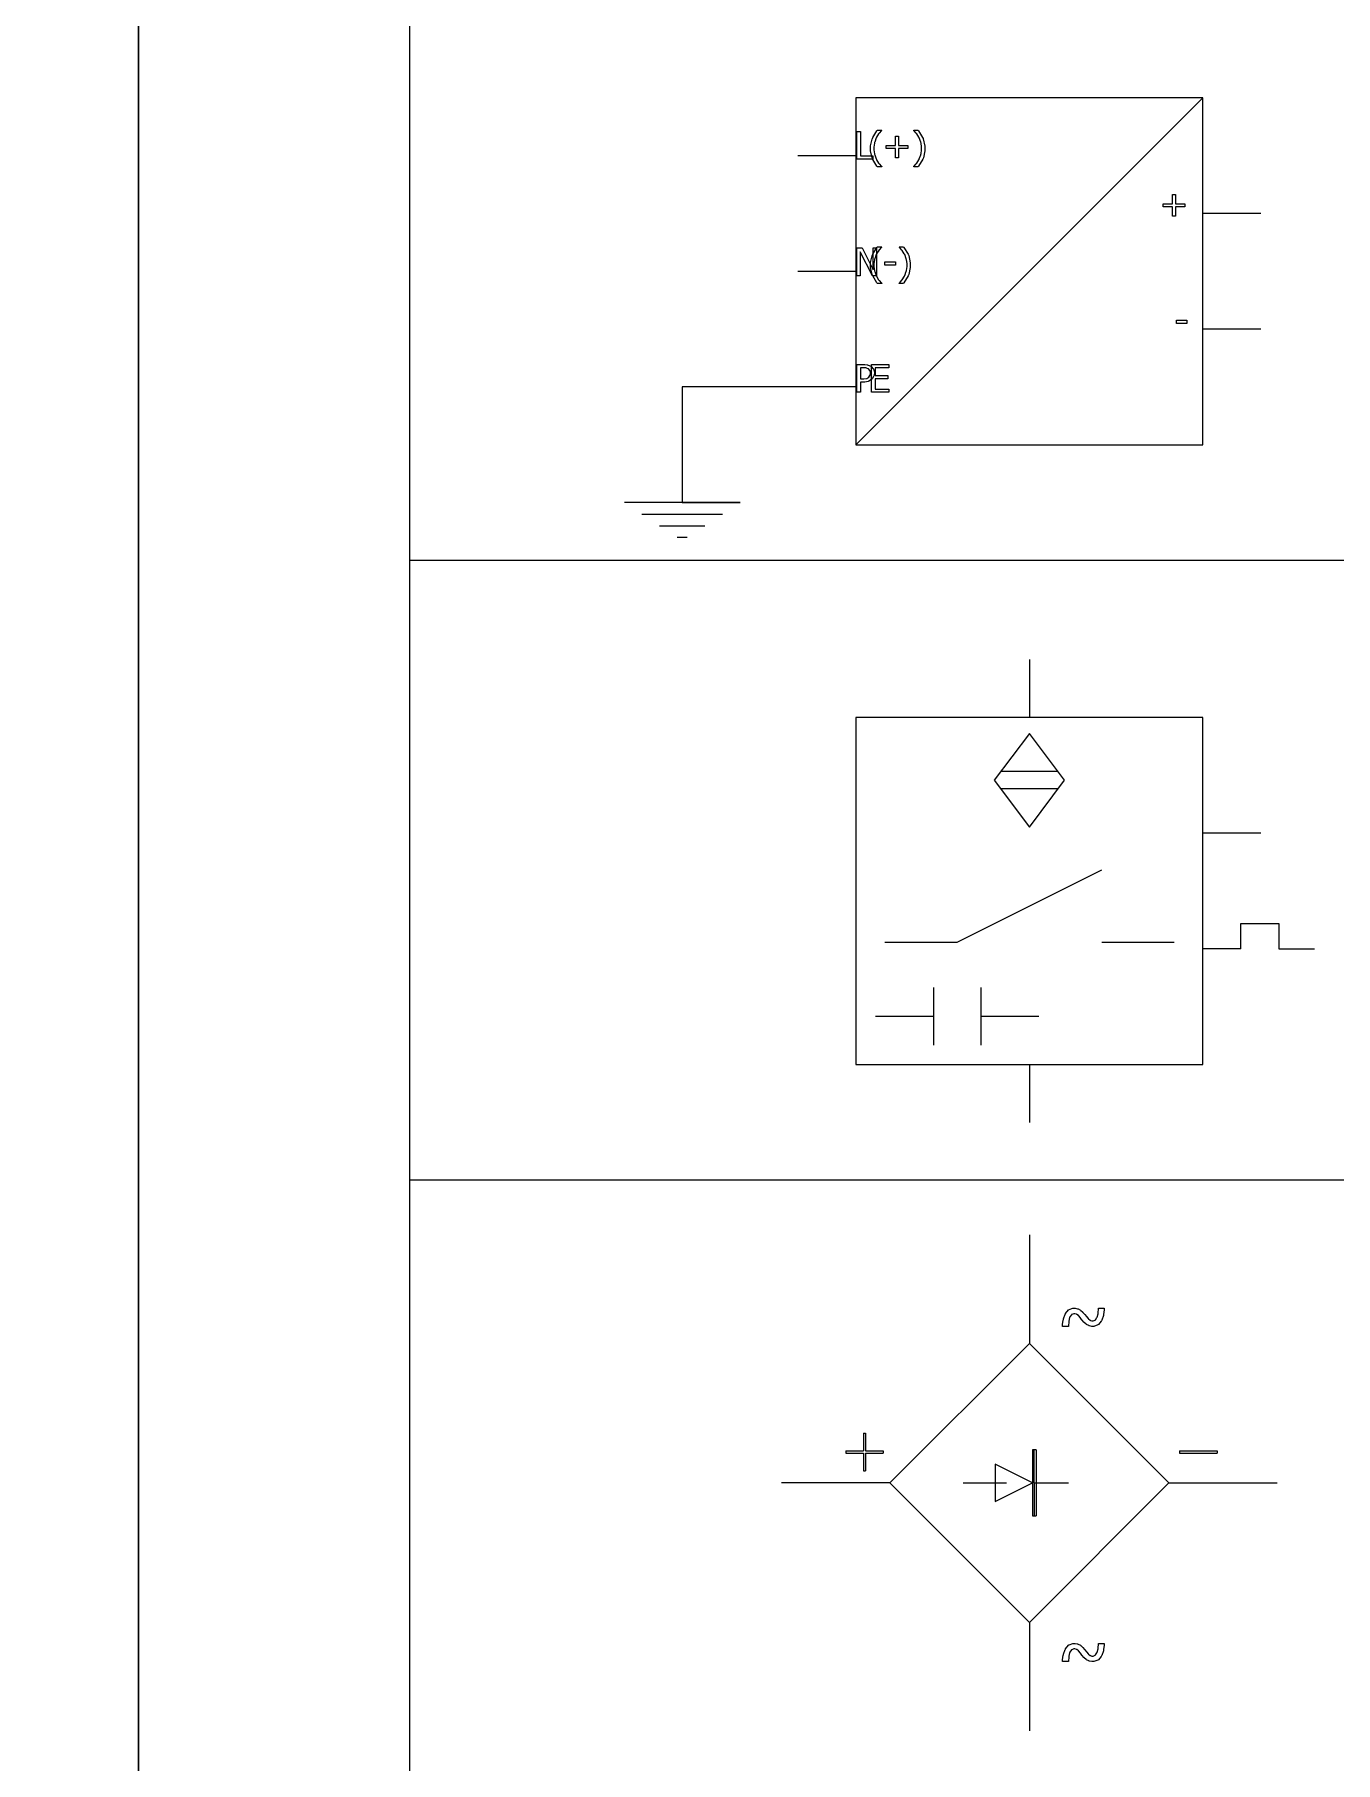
# Model space of a CAD drawing. Header units: millimetres. Extents: x 1974 to 2099, y 1386 to 1555.
# Drawn here: x 2069.255 to 2071.471, y 1473.036 to 1475.98 of the extents above; entities that cross this region are included whole.
import ezdxf

# ---------------------------------------------------------------- set-up
doc = ezdxf.new("R2010")
doc.units = ezdxf.units.MM
for name, color, linetype in [('MARGEM', 1, 'Continuous'), ('TEXTO', 4, 'Continuous'), ('TIMBRE', 7, 'Continuous')]:
    doc.layers.add(name, color=color, linetype=linetype)

msp = doc.modelspace()

# ---------------------------------------------------------------- linework, layer by layer
at = {"layer": 'MARGEM', "color": 7}
for points in [[(2039.7316, 1470.5843), (2069.4316, 1470.5843), (2069.4316, 1491.6093), (2039.7316, 1491.6093)], [(2069.4316, 1470.5843), (2099.1316, 1470.5843), (2099.1316, 1491.6093), (2069.4316, 1491.6093)]]:
    msp.add_lwpolyline(points, close=True, dxfattribs=at)
at = {"layer": 'TEXTO', "color": 0}
for p, q in [((2070.6537, 1475.8727), (2070.6537, 1475.2814)), ((2071.2451, 1475.8727), (2070.6537, 1475.8727)), ((2071.2451, 1475.8727), (2070.6537, 1475.2814)), ((2071.2451, 1475.2814), (2071.2451, 1475.8727)), ((2070.6554, 1475.7681), (2070.6554, 1475.8154)), ((2070.6554, 1475.8154), (2070.6617, 1475.8154)), ((2070.6617, 1475.8154), (2070.6617, 1475.7737)), ((2070.6789, 1475.7906), (2070.6814, 1475.8023)), ((2070.6814, 1475.8023), (2070.682, 1475.8035)), ((2070.682, 1475.8035), (2070.6825, 1475.8048)), ((2070.6825, 1475.8048), (2070.6897, 1475.8164)), ((2070.6884, 1475.8042), (2070.6859, 1475.7969)), ((2070.6888, 1475.8048), (2070.6884, 1475.8042)), ((2070.6891, 1475.8055), (2070.6888, 1475.8048)), ((2070.6926, 1475.8114), (2070.6891, 1475.8055)), ((2070.6897, 1475.8164), (2070.6907, 1475.8175)), ((2070.6907, 1475.8175), (2070.698, 1475.8175)), ((2070.6931, 1475.8119), (2070.6926, 1475.8114)), ((2070.6935, 1475.8124), (2070.6931, 1475.8119)), ((2070.6975, 1475.8168), (2070.6935, 1475.8124)), ((2070.698, 1475.8172), (2070.6975, 1475.8168)), ((2070.698, 1475.8175), (2070.698, 1475.8172)), ((2070.7213, 1475.7913), (2070.7213, 1475.8074)), ((2070.7213, 1475.8074), (2070.7266, 1475.8074)), ((2070.7266, 1475.8074), (2070.7266, 1475.7913)), ((2070.7523, 1475.8172), (2070.7523, 1475.8175)), ((2070.7523, 1475.8175), (2070.7596, 1475.8175)), ((2070.7527, 1475.8169), (2070.7523, 1475.8172)), ((2070.7567, 1475.8124), (2070.7527, 1475.8169)), ((2070.7572, 1475.8119), (2070.7567, 1475.8124)), ((2070.7575, 1475.8114), (2070.7572, 1475.8119)), ((2070.7611, 1475.8055), (2070.7575, 1475.8114)), ((2070.7596, 1475.8175), (2070.7605, 1475.8164)), ((2070.7605, 1475.8164), (2070.7676, 1475.8048)), ((2070.7615, 1475.8048), (2070.7611, 1475.8055)), ((2070.7618, 1475.8042), (2070.7615, 1475.8048)), ((2070.7644, 1475.7969), (2070.7618, 1475.8042)), ((2070.7676, 1475.8048), (2070.7682, 1475.8035)), ((2070.7682, 1475.8035), (2070.7687, 1475.8024)), ((2070.7687, 1475.8024), (2070.7714, 1475.7903)), ((2070.5552, 1475.7741), (2070.6537, 1475.7741)), ((2070.6617, 1475.7737), (2070.6828, 1475.7737)), ((2070.6789, 1475.7862), (2070.6789, 1475.7906)), ((2070.6789, 1475.7823), (2070.6789, 1475.7862)), ((2070.6815, 1475.7702), (2070.6789, 1475.7823)), ((2070.6828, 1475.7737), (2070.6828, 1475.7681)), ((2070.6828, 1475.7737), (2070.6828, 1475.7737)), ((2070.6855, 1475.7954), (2070.6845, 1475.7886)), ((2070.6845, 1475.7886), (2070.6845, 1475.7862)), ((2070.6845, 1475.7862), (2070.6845, 1475.7838)), ((2070.6845, 1475.7838), (2070.6855, 1475.7771)), ((2070.6857, 1475.7962), (2070.6855, 1475.7954)), ((2070.6855, 1475.7771), (2070.6857, 1475.7764)), ((2070.6859, 1475.7969), (2070.6857, 1475.7962)), ((2070.6857, 1475.7764), (2070.6859, 1475.7757)), ((2070.6859, 1475.7757), (2070.6884, 1475.7684)), ((2070.7053, 1475.7862), (2070.7053, 1475.7913)), ((2070.7053, 1475.7913), (2070.7213, 1475.7913)), ((2070.7213, 1475.7862), (2070.7053, 1475.7862)), ((2070.7213, 1475.7703), (2070.7213, 1475.7862)), ((2070.7266, 1475.7913), (2070.7426, 1475.7913)), ((2070.7426, 1475.7862), (2070.7266, 1475.7862)), ((2070.7266, 1475.7862), (2070.7266, 1475.7703)), ((2070.7426, 1475.7913), (2070.7426, 1475.7862)), ((2070.7426, 1475.7913), (2070.7426, 1475.7913)), ((2070.7618, 1475.7684), (2070.7644, 1475.7757)), ((2070.7646, 1475.7962), (2070.7644, 1475.7969)), ((2070.7644, 1475.7757), (2070.7646, 1475.7764)), ((2070.7648, 1475.7954), (2070.7646, 1475.7962)), ((2070.7646, 1475.7764), (2070.7648, 1475.7771)), ((2070.7658, 1475.7888), (2070.7648, 1475.7954)), ((2070.7648, 1475.7771), (2070.7658, 1475.784)), ((2070.7658, 1475.7862), (2070.7658, 1475.7888)), ((2070.7658, 1475.784), (2070.7658, 1475.7862)), ((2070.7714, 1475.782), (2070.7688, 1475.7703)), ((2070.7714, 1475.7903), (2070.7714, 1475.7862)), ((2070.7714, 1475.7862), (2070.7714, 1475.782)), ((2070.7714, 1475.7862), (2070.7714, 1475.7862)), ((2070.6828, 1475.7681), (2070.6554, 1475.7681)), ((2070.6821, 1475.7689), (2070.6815, 1475.7702)), ((2070.6825, 1475.7677), (2070.6821, 1475.7689)), ((2070.6897, 1475.7562), (2070.6825, 1475.7677)), ((2070.6884, 1475.7684), (2070.6888, 1475.7677)), ((2070.6888, 1475.7677), (2070.6891, 1475.7671)), ((2070.6891, 1475.7671), (2070.6926, 1475.7612)), ((2070.6907, 1475.755), (2070.6897, 1475.7562)), ((2070.698, 1475.755), (2070.6907, 1475.755)), ((2070.6926, 1475.7612), (2070.6931, 1475.7606)), ((2070.6931, 1475.7606), (2070.6935, 1475.7602)), ((2070.6935, 1475.7602), (2070.6975, 1475.7557)), ((2070.6975, 1475.7557), (2070.698, 1475.7553)), ((2070.698, 1475.7553), (2070.698, 1475.755)), ((2070.698, 1475.7553), (2070.698, 1475.7553)), ((2070.7266, 1475.7703), (2070.7213, 1475.7703)), ((2070.7523, 1475.7553), (2070.7527, 1475.7557)), ((2070.7523, 1475.755), (2070.7523, 1475.7553)), ((2070.7596, 1475.755), (2070.7523, 1475.755)), ((2070.7527, 1475.7557), (2070.7568, 1475.7603)), ((2070.7568, 1475.7603), (2070.7573, 1475.7607)), ((2070.7573, 1475.7607), (2070.7576, 1475.7613)), ((2070.7576, 1475.7613), (2070.7611, 1475.7671)), ((2070.7605, 1475.7562), (2070.7596, 1475.755)), ((2070.7677, 1475.7678), (2070.7605, 1475.7562)), ((2070.7611, 1475.7671), (2070.7615, 1475.7677)), ((2070.7615, 1475.7677), (2070.7618, 1475.7684)), ((2070.7683, 1475.769), (2070.7677, 1475.7678)), ((2070.7688, 1475.7703), (2070.7683, 1475.769)), ((2071.1771, 1475.6869), (2071.1771, 1475.692)), ((2071.1771, 1475.692), (2071.1931, 1475.692)), ((2071.1931, 1475.6869), (2071.1771, 1475.6869)), ((2071.1931, 1475.692), (2071.1931, 1475.7081)), ((2071.1931, 1475.7081), (2071.1985, 1475.7081)), ((2071.1931, 1475.6709), (2071.1931, 1475.6869)), ((2071.1985, 1475.7081), (2071.1985, 1475.692)), ((2071.1985, 1475.692), (2071.2145, 1475.692)), ((2071.2145, 1475.6869), (2071.1985, 1475.6869)), ((2071.1985, 1475.6869), (2071.1985, 1475.6709)), ((2071.2145, 1475.692), (2071.2145, 1475.6869)), ((2071.2145, 1475.692), (2071.2145, 1475.692)), ((2071.1985, 1475.6709), (2071.1931, 1475.6709)), ((2071.3437, 1475.6756), (2071.2451, 1475.6756)), ((2070.6554, 1475.5694), (2070.6554, 1475.6167)), ((2070.6554, 1475.6167), (2070.6643, 1475.6167)), ((2070.6822, 1475.5694), (2070.6613, 1475.6102)), ((2070.6613, 1475.6102), (2070.6613, 1475.5694)), ((2070.6643, 1475.6167), (2070.6833, 1475.5792)), ((2070.6789, 1475.5919), (2070.6814, 1475.6036)), ((2070.6814, 1475.6036), (2070.682, 1475.6048)), ((2070.682, 1475.6048), (2070.6825, 1475.6061)), ((2070.6825, 1475.6061), (2070.6897, 1475.6177)), ((2070.6833, 1475.5792), (2070.6833, 1475.6167)), ((2070.6833, 1475.6167), (2070.6892, 1475.6167)), ((2070.6855, 1475.5967), (2070.6845, 1475.5899)), ((2070.6857, 1475.5975), (2070.6855, 1475.5967)), ((2070.6859, 1475.5982), (2070.6857, 1475.5975)), ((2070.6884, 1475.6055), (2070.6859, 1475.5982)), ((2070.6888, 1475.6061), (2070.6884, 1475.6055)), ((2070.6891, 1475.6068), (2070.6888, 1475.6061)), ((2070.6927, 1475.6127), (2070.6891, 1475.6068)), ((2070.6892, 1475.6167), (2070.6892, 1475.5694)), ((2070.6892, 1475.6167), (2070.6892, 1475.6167)), ((2070.6897, 1475.6177), (2070.6907, 1475.6188)), ((2070.6907, 1475.6188), (2070.698, 1475.6188)), ((2070.6931, 1475.6132), (2070.6927, 1475.6127)), ((2070.6935, 1475.6138), (2070.6931, 1475.6132)), ((2070.6975, 1475.6181), (2070.6935, 1475.6138)), ((2070.698, 1475.6185), (2070.6975, 1475.6181)), ((2070.698, 1475.6188), (2070.698, 1475.6185)), ((2070.7275, 1475.6185), (2070.7275, 1475.6188)), ((2070.7275, 1475.6188), (2070.7347, 1475.6188)), ((2070.7279, 1475.6182), (2070.7275, 1475.6185)), ((2070.7318, 1475.6138), (2070.7279, 1475.6182)), ((2070.7323, 1475.6132), (2070.7318, 1475.6138)), ((2070.7327, 1475.6127), (2070.7323, 1475.6132)), ((2070.7363, 1475.6068), (2070.7327, 1475.6127)), ((2070.7347, 1475.6188), (2070.7356, 1475.6177)), ((2070.7356, 1475.6177), (2070.7429, 1475.6061)), ((2070.7367, 1475.6061), (2070.7363, 1475.6068)), ((2070.737, 1475.6055), (2070.7367, 1475.6061)), ((2070.7396, 1475.5982), (2070.737, 1475.6055)), ((2070.7398, 1475.5975), (2070.7396, 1475.5982)), ((2070.74, 1475.5967), (2070.7398, 1475.5975)), ((2070.741, 1475.5901), (2070.74, 1475.5967)), ((2070.7429, 1475.6061), (2070.7435, 1475.6048)), ((2070.7435, 1475.6048), (2070.744, 1475.6037)), ((2070.744, 1475.6037), (2070.7466, 1475.5916)), ((2070.5552, 1475.577), (2070.6537, 1475.577)), ((2070.6613, 1475.5694), (2070.6554, 1475.5694)), ((2070.6789, 1475.5876), (2070.6789, 1475.5919)), ((2070.6789, 1475.5836), (2070.6789, 1475.5876)), ((2070.6815, 1475.5715), (2070.6789, 1475.5836)), ((2070.6821, 1475.5702), (2070.6815, 1475.5715)), ((2070.6825, 1475.569), (2070.6821, 1475.5702)), ((2070.6892, 1475.5694), (2070.6822, 1475.5694)), ((2070.6897, 1475.5575), (2070.6825, 1475.569)), ((2070.6845, 1475.5899), (2070.6845, 1475.5876)), ((2070.6845, 1475.5876), (2070.6845, 1475.5852)), ((2070.6845, 1475.5852), (2070.6855, 1475.5783)), ((2070.6855, 1475.5783), (2070.6857, 1475.5776)), ((2070.6857, 1475.5776), (2070.6859, 1475.5769)), ((2070.6859, 1475.5769), (2070.6884, 1475.5697)), ((2070.6884, 1475.5697), (2070.6888, 1475.569)), ((2070.6888, 1475.569), (2070.6891, 1475.5685)), ((2070.6891, 1475.5685), (2070.6926, 1475.5626)), ((2070.7031, 1475.5872), (2070.7031, 1475.593)), ((2070.7031, 1475.593), (2070.7211, 1475.593)), ((2070.7211, 1475.5872), (2070.7031, 1475.5872)), ((2070.7211, 1475.593), (2070.7211, 1475.5872)), ((2070.7211, 1475.593), (2070.7211, 1475.593)), ((2070.7328, 1475.5626), (2070.7364, 1475.5685)), ((2070.7429, 1475.5691), (2070.7356, 1475.5575)), ((2070.7364, 1475.5685), (2070.7367, 1475.569)), ((2070.7367, 1475.569), (2070.737, 1475.5697)), ((2070.737, 1475.5697), (2070.7397, 1475.577)), ((2070.7397, 1475.577), (2070.7399, 1475.5777)), ((2070.7399, 1475.5777), (2070.74, 1475.5784)), ((2070.74, 1475.5784), (2070.741, 1475.5854)), ((2070.741, 1475.5876), (2070.741, 1475.5901)), ((2070.741, 1475.5854), (2070.741, 1475.5876)), ((2070.7435, 1475.5703), (2070.7429, 1475.5691)), ((2070.744, 1475.5716), (2070.7435, 1475.5703)), ((2070.7466, 1475.5833), (2070.744, 1475.5716)), ((2070.7466, 1475.5916), (2070.7466, 1475.5876)), ((2070.7466, 1475.5876), (2070.7466, 1475.5833)), ((2070.7466, 1475.5876), (2070.7466, 1475.5876)), ((2070.6907, 1475.5563), (2070.6897, 1475.5575)), ((2070.698, 1475.5563), (2070.6907, 1475.5563)), ((2070.6926, 1475.5626), (2070.6931, 1475.562)), ((2070.6931, 1475.562), (2070.6935, 1475.5615)), ((2070.6935, 1475.5615), (2070.6975, 1475.557)), ((2070.6975, 1475.557), (2070.698, 1475.5566)), ((2070.698, 1475.5566), (2070.698, 1475.5563)), ((2070.698, 1475.5566), (2070.698, 1475.5566)), ((2070.7275, 1475.5566), (2070.7279, 1475.557)), ((2070.7275, 1475.5563), (2070.7275, 1475.5566)), ((2070.7347, 1475.5563), (2070.7275, 1475.5563)), ((2070.7279, 1475.557), (2070.7319, 1475.5616)), ((2070.7319, 1475.5616), (2070.7324, 1475.5621)), ((2070.7324, 1475.5621), (2070.7328, 1475.5626)), ((2070.7356, 1475.5575), (2070.7347, 1475.5563)), ((2071.1998, 1475.4878), (2071.1998, 1475.4937)), ((2071.1998, 1475.4937), (2071.2178, 1475.4937)), ((2071.2178, 1475.4878), (2071.1998, 1475.4878)), ((2071.2178, 1475.4937), (2071.2178, 1475.4878)), ((2071.2178, 1475.4937), (2071.2178, 1475.4937)), ((2071.3437, 1475.4785), (2071.2451, 1475.4785)), ((2070.6554, 1475.3708), (2070.6554, 1475.418)), ((2070.6554, 1475.418), (2070.6672, 1475.418)), ((2070.6672, 1475.418), (2070.669, 1475.418)), ((2070.669, 1475.418), (2070.6739, 1475.4175)), ((2070.6739, 1475.4175), (2070.6744, 1475.4173)), ((2070.6744, 1475.4173), (2070.6749, 1475.4172)), ((2070.6749, 1475.4172), (2070.6793, 1475.4154)), ((2070.6802, 1475.3708), (2070.6802, 1475.418)), ((2070.6802, 1475.418), (2070.7098, 1475.418)), ((2070.7098, 1475.418), (2070.7098, 1475.4125)), ((2070.6668, 1475.4126), (2070.6617, 1475.4126)), ((2070.6617, 1475.4126), (2070.6617, 1475.3937)), ((2070.6617, 1475.3937), (2070.666, 1475.3937)), ((2070.667, 1475.3883), (2070.6617, 1475.3883)), ((2070.6617, 1475.3883), (2070.6617, 1475.3708)), ((2070.666, 1475.3937), (2070.6675, 1475.3937)), ((2070.6679, 1475.4126), (2070.6668, 1475.4126)), ((2070.669, 1475.3883), (2070.667, 1475.3883)), ((2070.6675, 1475.3937), (2070.6717, 1475.3942)), ((2070.6714, 1475.4123), (2070.6679, 1475.4126)), ((2070.6748, 1475.3894), (2070.669, 1475.3883)), ((2070.6718, 1475.4122), (2070.6714, 1475.4123)), ((2070.6717, 1475.3942), (2070.6722, 1475.3943)), ((2070.6721, 1475.4122), (2070.6718, 1475.4122)), ((2070.675, 1475.411), (2070.6721, 1475.4122)), ((2070.6722, 1475.3943), (2070.6726, 1475.3944)), ((2070.6726, 1475.3944), (2070.6758, 1475.3964)), ((2070.6754, 1475.3896), (2070.6748, 1475.3894)), ((2070.6753, 1475.4108), (2070.675, 1475.411)), ((2070.6756, 1475.4106), (2070.6753, 1475.4108)), ((2070.6759, 1475.3898), (2070.6754, 1475.3896)), ((2070.6777, 1475.4082), (2070.6756, 1475.4106)), ((2070.6758, 1475.3964), (2070.6761, 1475.3966)), ((2070.6806, 1475.3929), (2070.6759, 1475.3898)), ((2070.6761, 1475.3966), (2070.6762, 1475.3968)), ((2070.6762, 1475.3968), (2070.6779, 1475.3994)), ((2070.6779, 1475.4078), (2070.6777, 1475.4082)), ((2070.678, 1475.4075), (2070.6779, 1475.4078)), ((2070.6779, 1475.3994), (2070.6781, 1475.3997)), ((2070.6787, 1475.4047), (2070.678, 1475.4075)), ((2070.6781, 1475.3997), (2070.6782, 1475.4)), ((2070.6782, 1475.4), (2070.6787, 1475.4028)), ((2070.6787, 1475.4036), (2070.6787, 1475.4047)), ((2070.6787, 1475.4028), (2070.6787, 1475.4036)), ((2070.6787, 1475.4036), (2070.6787, 1475.4036)), ((2070.6793, 1475.4154), (2070.6796, 1475.4151)), ((2070.6796, 1475.4151), (2070.68, 1475.4148)), ((2070.68, 1475.4148), (2070.6834, 1475.4109)), ((2070.6811, 1475.3933), (2070.6806, 1475.3929)), ((2070.6814, 1475.3936), (2070.6811, 1475.3933)), ((2070.6839, 1475.3975), (2070.6814, 1475.3936)), ((2070.6834, 1475.4109), (2070.6837, 1475.4104)), ((2070.6837, 1475.4104), (2070.6839, 1475.41)), ((2070.6839, 1475.41), (2070.6853, 1475.4054)), ((2070.6841, 1475.3979), (2070.6839, 1475.3975)), ((2070.6843, 1475.3984), (2070.6841, 1475.3979)), ((2070.6853, 1475.4023), (2070.6843, 1475.3984)), ((2070.6853, 1475.4054), (2070.6853, 1475.4037)), ((2070.6853, 1475.4037), (2070.6853, 1475.4023)), ((2070.6853, 1475.4037), (2070.6853, 1475.4037)), ((2070.7098, 1475.4125), (2070.6865, 1475.4125)), ((2070.6865, 1475.4125), (2070.6865, 1475.3995)), ((2070.6865, 1475.3995), (2070.7083, 1475.3995)), ((2070.7083, 1475.3938), (2070.6865, 1475.3938)), ((2070.6865, 1475.3938), (2070.6865, 1475.3763)), ((2070.7083, 1475.3995), (2070.7083, 1475.3938)), ((2070.358, 1475.38), (2070.358, 1475.2814)), ((2070.6537, 1475.38), (2070.358, 1475.38)), ((2070.6617, 1475.3708), (2070.6554, 1475.3708)), ((2070.7098, 1475.3708), (2070.6802, 1475.3708)), ((2070.6865, 1475.3763), (2070.7098, 1475.3763)), ((2070.7098, 1475.3763), (2070.7098, 1475.3708)), ((2070.7098, 1475.3708), (2070.7098, 1475.3708)), ((2070.358, 1475.2814), (2070.358, 1475.1828)), ((2070.6537, 1475.2814), (2071.2451, 1475.2814)), ((2070.4566, 1475.1828), (2070.2595, 1475.1828)), ((2070.358, 1475.1828), (2070.4566, 1475.1828)), ((2070.2895, 1475.1631), (2070.4266, 1475.1631)), ((2070.3195, 1475.1434), (2070.3966, 1475.1434)), ((2070.3496, 1475.1237), (2070.3666, 1475.1237)), ((2098.7779, 1475.0843), (2069.8934, 1475.0843)), ((2070.9494, 1474.9153), (2070.9494, 1474.8167)), ((2070.6537, 1474.8167), (2070.6537, 1474.2254)), ((2071.2451, 1474.8167), (2070.6537, 1474.8167)), ((2071.2451, 1474.2254), (2071.2451, 1474.8167)), ((2070.9494, 1474.7897), (2070.8896, 1474.7099)), ((2071.0093, 1474.7099), (2070.9494, 1474.7897)), ((2070.998, 1474.7248), (2070.9007, 1474.7248)), ((2070.8896, 1474.7099), (2070.9494, 1474.6301)), ((2070.998, 1474.6949), (2070.9007, 1474.6949)), ((2070.9494, 1474.6301), (2071.0093, 1474.7099)), ((2071.3437, 1474.6197), (2071.2451, 1474.6197)), ((2070.8262, 1474.4341), (2071.0726, 1474.5572)), ((2071.3097, 1474.4225), (2071.3097, 1474.4655)), ((2071.3097, 1474.4655), (2071.3746, 1474.4655)), ((2071.3746, 1474.4655), (2071.3746, 1474.4225)), ((2070.703, 1474.4341), (2070.8262, 1474.4341)), ((2071.0726, 1474.4341), (2071.1958, 1474.4341)), ((2071.3097, 1474.4225), (2071.2451, 1474.4225)), ((2071.3746, 1474.4225), (2071.4349, 1474.4225)), ((2070.786, 1474.3568), (2070.786, 1474.2582)), ((2070.8668, 1474.3568), (2070.8668, 1474.2582)), ((2070.786, 1474.3075), (2070.6874, 1474.3075)), ((2070.9653, 1474.3075), (2070.8668, 1474.3075)), ((2070.6537, 1474.2254), (2071.2451, 1474.2254)), ((2070.9494, 1474.2254), (2070.9494, 1474.1268)), ((2098.7779, 1474.0283), (2069.8934, 1474.0283)), ((2070.9494, 1473.935), (2070.9494, 1473.7502)), ((2071.0075, 1473.7919), (2071.0104, 1473.7999)), ((2071.0104, 1473.7999), (2071.0107, 1473.8006)), ((2071.0107, 1473.8006), (2071.011, 1473.8014)), ((2071.011, 1473.8014), (2071.0162, 1473.8072)), ((2071.0162, 1473.8072), (2071.0169, 1473.8076)), ((2071.0169, 1473.8076), (2071.0174, 1473.808)), ((2071.0174, 1473.808), (2071.0237, 1473.8101)), ((2071.021, 1473.7991), (2071.0184, 1473.7953)), ((2071.0214, 1473.7993), (2071.021, 1473.7991)), ((2071.0217, 1473.7996), (2071.0214, 1473.7993)), ((2071.0249, 1473.8009), (2071.0217, 1473.7996)), ((2071.0237, 1473.8101), (2071.0259, 1473.8101)), ((2071.0262, 1473.8009), (2071.0249, 1473.8009)), ((2071.0259, 1473.8101), (2071.0273, 1473.8101)), ((2071.0271, 1473.8009), (2071.0262, 1473.8009)), ((2071.0298, 1473.8), (2071.0271, 1473.8009)), ((2071.0273, 1473.8101), (2071.0315, 1473.8094)), ((2071.0301, 1473.7998), (2071.0298, 1473.8)), ((2071.0302, 1473.7997), (2071.0301, 1473.7998)), ((2071.033, 1473.7976), (2071.0302, 1473.7997)), ((2071.0315, 1473.8094), (2071.032, 1473.8092)), ((2071.032, 1473.8092), (2071.0324, 1473.8091)), ((2071.0324, 1473.8091), (2071.0363, 1473.8071)), ((2071.0363, 1473.8071), (2071.0367, 1473.8068)), ((2071.0367, 1473.8068), (2071.0369, 1473.8066)), ((2071.0369, 1473.8066), (2071.0401, 1473.8039)), ((2071.0401, 1473.8039), (2071.0404, 1473.8035)), ((2071.0404, 1473.8035), (2071.0407, 1473.8032)), ((2071.0407, 1473.8032), (2071.0434, 1473.8)), ((2071.0434, 1473.8), (2071.0437, 1473.7996)), ((2071.0437, 1473.7996), (2071.0439, 1473.7994)), ((2071.0439, 1473.7994), (2071.0465, 1473.7962)), ((2071.065, 1473.7952), (2071.0664, 1473.8009)), ((2071.0664, 1473.8009), (2071.0665, 1473.8014)), ((2071.0665, 1473.8014), (2071.0666, 1473.8021)), ((2071.0666, 1473.8021), (2071.0671, 1473.8094)), ((2071.0671, 1473.8094), (2071.0672, 1473.8102)), ((2071.0672, 1473.8102), (2071.0769, 1473.8102)), ((2071.0672, 1473.8102), (2071.0672, 1473.8102)), ((2071.0757, 1473.7987), (2071.0756, 1473.7979)), ((2071.0758, 1473.7997), (2071.0757, 1473.7987)), ((2071.0769, 1473.8074), (2071.0758, 1473.7997)), ((2071.0769, 1473.8102), (2071.0769, 1473.8074)), ((2071.0061, 1473.7822), (2071.0072, 1473.79)), ((2071.0061, 1473.7793), (2071.0061, 1473.7822)), ((2071.0158, 1473.7793), (2071.0061, 1473.7793)), ((2071.0072, 1473.79), (2071.0074, 1473.7909)), ((2071.0074, 1473.7909), (2071.0075, 1473.7919)), ((2071.0164, 1473.7871), (2071.0158, 1473.7801)), ((2071.0158, 1473.7801), (2071.0158, 1473.7793)), ((2071.0165, 1473.7878), (2071.0164, 1473.7871)), ((2071.0179, 1473.7943), (2071.0165, 1473.7884)), ((2071.0165, 1473.7884), (2071.0165, 1473.7878)), ((2071.0182, 1473.7948), (2071.0179, 1473.7943)), ((2071.0184, 1473.7953), (2071.0182, 1473.7948)), ((2071.0333, 1473.7973), (2071.033, 1473.7976)), ((2071.0335, 1473.7971), (2071.0333, 1473.7973)), ((2071.036, 1473.7942), (2071.0335, 1473.7971)), ((2071.0363, 1473.7938), (2071.036, 1473.7942)), ((2071.0365, 1473.7935), (2071.0363, 1473.7938)), ((2071.039, 1473.7903), (2071.0365, 1473.7935)), ((2071.0393, 1473.7899), (2071.039, 1473.7903)), ((2071.0395, 1473.7896), (2071.0393, 1473.7899)), ((2071.0423, 1473.7865), (2071.0395, 1473.7896)), ((2071.0426, 1473.7861), (2071.0423, 1473.7865)), ((2071.0429, 1473.7858), (2071.0426, 1473.7861)), ((2071.0461, 1473.7829), (2071.0429, 1473.7858)), ((2071.0465, 1473.7826), (2071.0461, 1473.7829)), ((2071.0465, 1473.7962), (2071.0468, 1473.7958)), ((2071.0467, 1473.7824), (2071.0465, 1473.7826)), ((2071.0507, 1473.7805), (2071.0467, 1473.7824)), ((2071.0468, 1473.7958), (2071.0471, 1473.7954)), ((2071.0471, 1473.7954), (2071.0496, 1473.7925)), ((2071.0496, 1473.7925), (2071.0498, 1473.7922)), ((2071.0498, 1473.7922), (2071.05, 1473.792)), ((2071.05, 1473.792), (2071.053, 1473.7898)), ((2071.0512, 1473.7803), (2071.0507, 1473.7805)), ((2071.0516, 1473.7802), (2071.0512, 1473.7803)), ((2071.0556, 1473.7793), (2071.0516, 1473.7802)), ((2071.053, 1473.7898), (2071.0532, 1473.7896)), ((2071.0532, 1473.7896), (2071.0534, 1473.7895)), ((2071.0534, 1473.7895), (2071.056, 1473.7887)), ((2071.0571, 1473.7793), (2071.0556, 1473.7793)), ((2071.056, 1473.7887), (2071.0568, 1473.7887)), ((2071.0568, 1473.7887), (2071.058, 1473.7887)), ((2071.0593, 1473.7793), (2071.0571, 1473.7793)), ((2071.058, 1473.7887), (2071.0613, 1473.7901)), ((2071.0658, 1473.7817), (2071.0593, 1473.7793)), ((2071.0613, 1473.7901), (2071.0617, 1473.7903)), ((2071.0617, 1473.7903), (2071.062, 1473.7906)), ((2071.062, 1473.7906), (2071.0646, 1473.7943)), ((2071.0646, 1473.7943), (2071.0648, 1473.7947)), ((2071.0648, 1473.7947), (2071.065, 1473.7952)), ((2071.0663, 1473.782), (2071.0658, 1473.7817)), ((2071.0669, 1473.7825), (2071.0663, 1473.782)), ((2071.0719, 1473.7883), (2071.0669, 1473.7825)), ((2071.0723, 1473.7889), (2071.0719, 1473.7883)), ((2071.0726, 1473.7897), (2071.0723, 1473.7889)), ((2071.0756, 1473.7979), (2071.0726, 1473.7897)), ((2070.9494, 1473.7502), (2070.7118, 1473.5126)), ((2071.187, 1473.5126), (2070.9494, 1473.7502)), ((2070.6667, 1473.5972), (2070.6705, 1473.5972)), ((2070.6667, 1473.5972), (2070.6667, 1473.5671)), ((2070.6705, 1473.5972), (2070.6705, 1473.5671)), ((2070.6366, 1473.5671), (2070.6366, 1473.5633)), ((2070.6366, 1473.5671), (2070.6667, 1473.5671)), ((2070.6366, 1473.5633), (2070.6667, 1473.5633)), ((2070.6667, 1473.5633), (2070.6667, 1473.5331)), ((2070.6705, 1473.5671), (2070.7006, 1473.5671)), ((2070.6705, 1473.5633), (2070.6705, 1473.5331)), ((2070.6705, 1473.5633), (2070.7006, 1473.5633)), ((2070.7006, 1473.5671), (2070.7006, 1473.5633)), ((2070.7006, 1473.5633), (2070.7006, 1473.5633)), ((2070.7006, 1473.5633), (2070.7006, 1473.5633)), ((2070.9608, 1473.5688), (2070.9545, 1473.5688)), ((2070.9545, 1473.5688), (2070.9545, 1473.4565)), ((2070.9576, 1473.5126), (2070.9576, 1473.5688)), ((2070.9608, 1473.5688), (2070.9608, 1473.4565)), ((2071.2053, 1473.5671), (2071.2053, 1473.5633)), ((2071.2053, 1473.5671), (2071.2693, 1473.5671)), ((2071.2053, 1473.5633), (2071.2693, 1473.5633)), ((2071.2693, 1473.5671), (2071.2693, 1473.5633)), ((2071.2693, 1473.5633), (2071.2693, 1473.5633)), ((2071.2693, 1473.5633), (2071.2693, 1473.5633)), ((2070.6667, 1473.5331), (2070.6705, 1473.5331)), ((2070.6705, 1473.5331), (2070.6704, 1473.5331)), ((2070.6705, 1473.5331), (2070.6704, 1473.5331)), ((2070.9545, 1473.5126), (2070.8911, 1473.5443)), ((2070.8911, 1473.5443), (2070.8911, 1473.5126)), ((2070.9545, 1473.5126), (2070.8911, 1473.5443)), ((2070.8911, 1473.5443), (2070.8911, 1473.4809)), ((2070.7118, 1473.5126), (2070.527, 1473.5126)), ((2070.7118, 1473.5126), (2070.9494, 1473.275)), ((2070.8368, 1473.5126), (2070.9103, 1473.5126)), ((2070.8911, 1473.4809), (2070.9545, 1473.5126)), ((2070.8911, 1473.4809), (2070.9545, 1473.5126)), ((2070.8911, 1473.5126), (2070.8911, 1473.4809)), ((2070.9494, 1473.275), (2071.187, 1473.5126)), ((2070.9571, 1473.5126), (2071.0162, 1473.5126)), ((2070.9576, 1473.5126), (2070.9576, 1473.4565)), ((2071.187, 1473.5126), (2071.3718, 1473.5126)), ((2070.9545, 1473.4565), (2070.9608, 1473.4565)), ((2070.9494, 1473.275), (2070.9494, 1473.0902)), ((2071.0174, 1473.2368), (2071.0237, 1473.2389)), ((2071.0237, 1473.2389), (2071.0259, 1473.2389)), ((2071.0259, 1473.2389), (2071.0273, 1473.2389)), ((2071.0273, 1473.2389), (2071.0315, 1473.2382)), ((2071.0671, 1473.2382), (2071.0672, 1473.239)), ((2071.0672, 1473.239), (2071.0769, 1473.239)), ((2071.0672, 1473.239), (2071.0672, 1473.239)), ((2071.0769, 1473.239), (2071.0769, 1473.2362)), ((2071.0061, 1473.211), (2071.0072, 1473.2188)), ((2071.0061, 1473.2081), (2071.0061, 1473.211)), ((2071.0072, 1473.2188), (2071.0074, 1473.2197)), ((2071.0074, 1473.2197), (2071.0075, 1473.2206)), ((2071.0075, 1473.2206), (2071.0104, 1473.2287)), ((2071.0104, 1473.2287), (2071.0107, 1473.2294)), ((2071.0107, 1473.2294), (2071.011, 1473.2301)), ((2071.011, 1473.2301), (2071.0162, 1473.236)), ((2071.0164, 1473.2159), (2071.0158, 1473.2089)), ((2071.0162, 1473.236), (2071.0169, 1473.2364)), ((2071.0165, 1473.2166), (2071.0164, 1473.2159)), ((2071.0179, 1473.223), (2071.0165, 1473.2172)), ((2071.0165, 1473.2172), (2071.0165, 1473.2166)), ((2071.0169, 1473.2364), (2071.0174, 1473.2368)), ((2071.0182, 1473.2235), (2071.0179, 1473.223)), ((2071.0184, 1473.2241), (2071.0182, 1473.2235)), ((2071.021, 1473.2279), (2071.0184, 1473.2241)), ((2071.0214, 1473.2281), (2071.021, 1473.2279)), ((2071.0217, 1473.2284), (2071.0214, 1473.2281)), ((2071.0249, 1473.2296), (2071.0217, 1473.2284)), ((2071.0262, 1473.2296), (2071.0249, 1473.2296)), ((2071.0271, 1473.2296), (2071.0262, 1473.2296)), ((2071.0298, 1473.2289), (2071.0271, 1473.2296)), ((2071.0301, 1473.2287), (2071.0298, 1473.2289)), ((2071.0302, 1473.2286), (2071.0301, 1473.2287)), ((2071.033, 1473.2263), (2071.0302, 1473.2286)), ((2071.0315, 1473.2382), (2071.032, 1473.238)), ((2071.032, 1473.238), (2071.0324, 1473.2379)), ((2071.0324, 1473.2379), (2071.0363, 1473.2359)), ((2071.0333, 1473.2261), (2071.033, 1473.2263)), ((2071.0335, 1473.2259), (2071.0333, 1473.2261)), ((2071.036, 1473.2229), (2071.0335, 1473.2259)), ((2071.0363, 1473.2226), (2071.036, 1473.2229)), ((2071.0363, 1473.2359), (2071.0367, 1473.2356)), ((2071.0365, 1473.2223), (2071.0363, 1473.2226)), ((2071.039, 1473.2191), (2071.0365, 1473.2223)), ((2071.0367, 1473.2356), (2071.0369, 1473.2354)), ((2071.0369, 1473.2354), (2071.0401, 1473.2327)), ((2071.0393, 1473.2187), (2071.039, 1473.2191)), ((2071.0395, 1473.2184), (2071.0393, 1473.2187)), ((2071.0423, 1473.2153), (2071.0395, 1473.2184)), ((2071.0401, 1473.2327), (2071.0404, 1473.2323)), ((2071.0404, 1473.2323), (2071.0407, 1473.232)), ((2071.0407, 1473.232), (2071.0434, 1473.2288)), ((2071.0426, 1473.2149), (2071.0423, 1473.2153)), ((2071.0429, 1473.2146), (2071.0426, 1473.2149)), ((2071.0461, 1473.2117), (2071.0429, 1473.2146)), ((2071.0434, 1473.2288), (2071.0437, 1473.2284)), ((2071.0437, 1473.2284), (2071.0439, 1473.2282)), ((2071.0439, 1473.2282), (2071.0465, 1473.225)), ((2071.0465, 1473.2114), (2071.0461, 1473.2117)), ((2071.0465, 1473.225), (2071.0468, 1473.2246)), ((2071.0467, 1473.2112), (2071.0465, 1473.2114)), ((2071.0507, 1473.2093), (2071.0467, 1473.2112)), ((2071.0468, 1473.2246), (2071.0471, 1473.2242)), ((2071.0471, 1473.2242), (2071.0496, 1473.2213)), ((2071.0496, 1473.2213), (2071.0498, 1473.221)), ((2071.0498, 1473.221), (2071.05, 1473.2207)), ((2071.05, 1473.2207), (2071.053, 1473.2186)), ((2071.0512, 1473.2091), (2071.0507, 1473.2093)), ((2071.0516, 1473.209), (2071.0512, 1473.2091)), ((2071.053, 1473.2186), (2071.0532, 1473.2184)), ((2071.0532, 1473.2184), (2071.0534, 1473.2183)), ((2071.0534, 1473.2183), (2071.056, 1473.2174)), ((2071.056, 1473.2174), (2071.0568, 1473.2174)), ((2071.0568, 1473.2174), (2071.058, 1473.2174)), ((2071.058, 1473.2174), (2071.0613, 1473.2189)), ((2071.0658, 1473.2105), (2071.0593, 1473.2081)), ((2071.0613, 1473.2189), (2071.0617, 1473.2191)), ((2071.0617, 1473.2191), (2071.062, 1473.2194)), ((2071.062, 1473.2194), (2071.0646, 1473.223)), ((2071.0646, 1473.223), (2071.0648, 1473.2234)), ((2071.0648, 1473.2234), (2071.065, 1473.2239)), ((2071.065, 1473.2239), (2071.0664, 1473.2297)), ((2071.0663, 1473.2108), (2071.0658, 1473.2105)), ((2071.0669, 1473.2113), (2071.0663, 1473.2108)), ((2071.0664, 1473.2297), (2071.0665, 1473.2303)), ((2071.0665, 1473.2303), (2071.0666, 1473.231)), ((2071.0666, 1473.231), (2071.0671, 1473.2382)), ((2071.0719, 1473.217), (2071.0669, 1473.2113)), ((2071.0723, 1473.2177), (2071.0719, 1473.217)), ((2071.0726, 1473.2185), (2071.0723, 1473.2177)), ((2071.0756, 1473.2266), (2071.0726, 1473.2185)), ((2071.0757, 1473.2275), (2071.0756, 1473.2266)), ((2071.0758, 1473.2285), (2071.0757, 1473.2275)), ((2071.0769, 1473.2362), (2071.0758, 1473.2285)), ((2071.0158, 1473.2081), (2071.0061, 1473.2081)), ((2071.0158, 1473.2089), (2071.0158, 1473.2081)), ((2071.0556, 1473.2081), (2071.0516, 1473.209)), ((2071.0571, 1473.2081), (2071.0556, 1473.2081)), ((2071.0593, 1473.2081), (2071.0571, 1473.2081))]:
    msp.add_line(p, q, dxfattribs=at)
at = {"layer": 'TIMBRE', "color": 12}
msp.add_lwpolyline([(2069.8934, 1470.9723), (2098.7779, 1470.9723), (2098.7779, 1490.6093), (2069.8934, 1490.6093)], close=True, dxfattribs=at)

doc.saveas('drawing.dxf')
